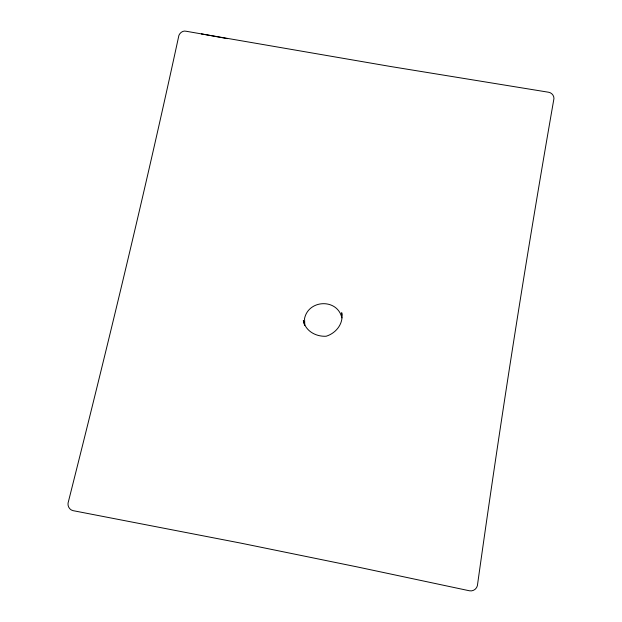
<?xml version="1.0" encoding="UTF-8"?>
<svg xmlns="http://www.w3.org/2000/svg" width="622" height="622" viewBox="0 0 622 622"><rect width="100%" height="100%" fill="white"/><g stroke="black" fill="none" stroke-linecap="round" stroke-linejoin="round"><path stroke-width="0.93" d="M201.629 33.938L186.203 31.263C183.086 30.338 180.069 32.601 178.895 35.392C144.973 192.004 107.264 347.752 68.047 503.112C67.557 506.471 69.718 509.986 73.116 510.662L240.807 543.123L357.79 567.039L469.486 590.791C472.984 591.514 476.569 589.135 477.385 585.675C500.166 422.89 525.637 260.478 553.953 98.556C554.054 95.454 551.558 92.647 548.511 92.227L390.694 66.523L201.629 33.938L227.38 38.65M341.859 317.889C337.552 298.366 308.566 299.337 304.547 318.55L304.788 325.252M304.609 325.392L303.342 320.501C305.425 331.114 315.96 336.782 326.146 336.245C336.113 333.19 343.842 323.432 341.719 312.71L341.789 315.3"/></g></svg>
